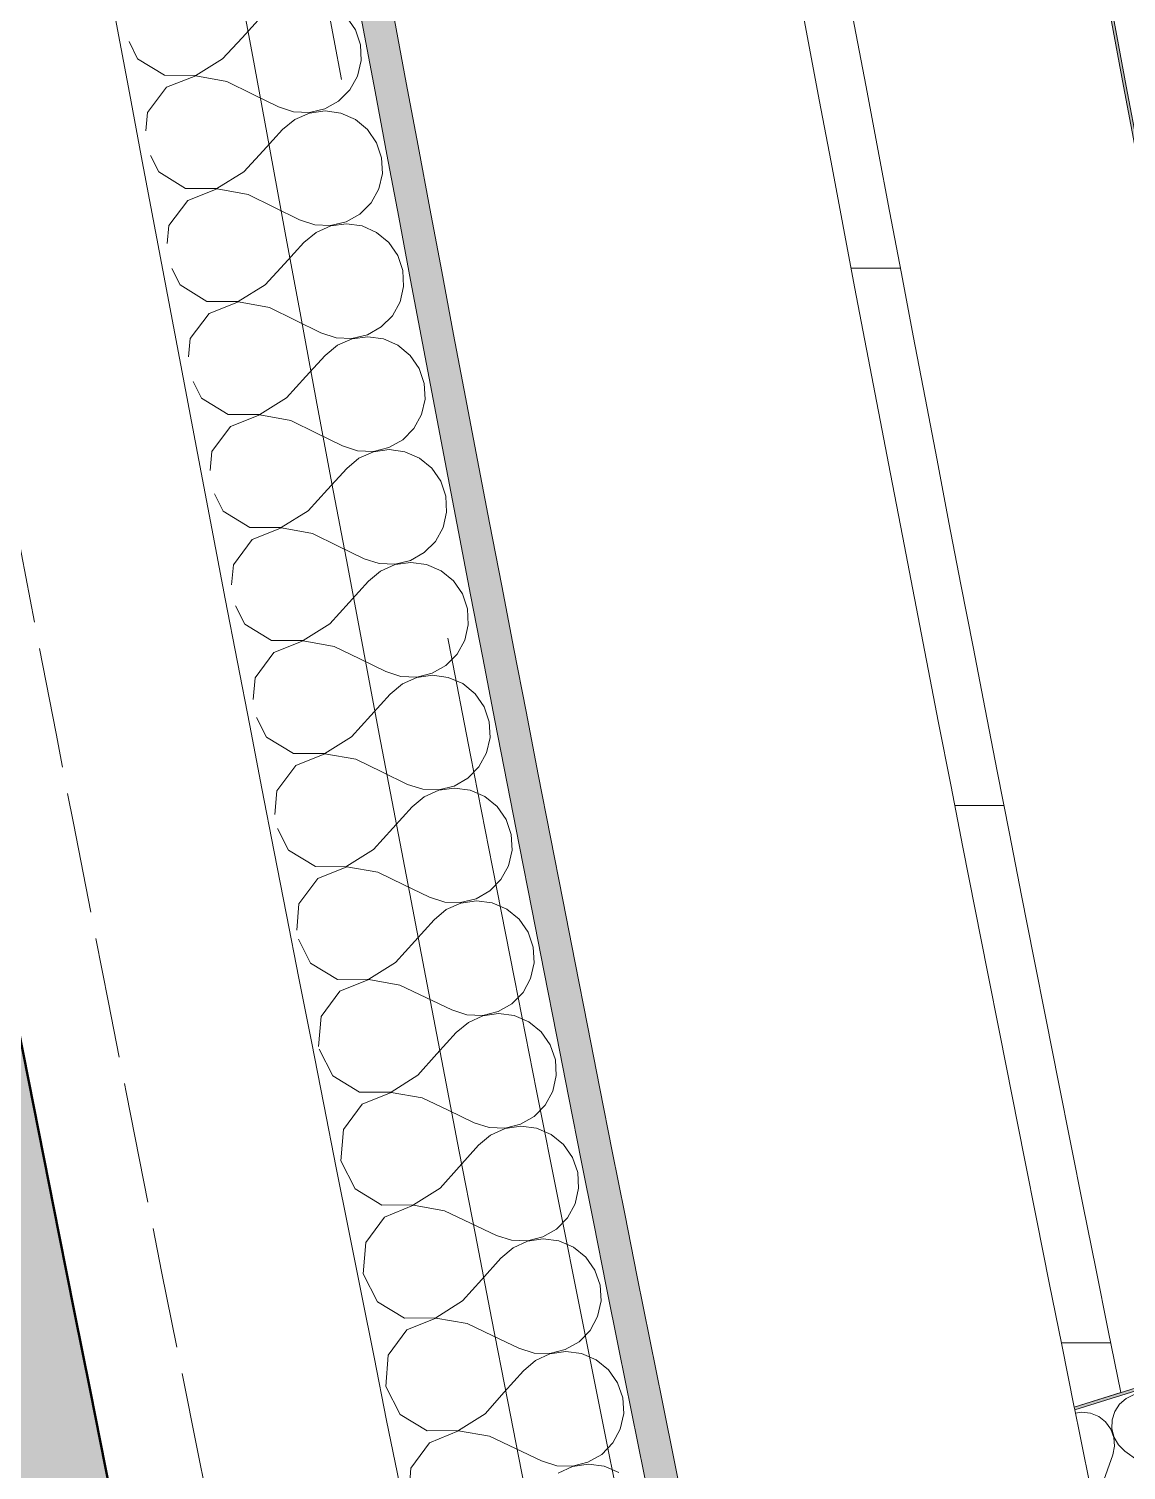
# Model space of a CAD drawing. Header units: millimetres. Extents: x -89663 to 74273, y -103666 to 18539.
# Drawn here: x -41755 to -41347, y -64647 to -64111 of the extents above; entities that cross this region are included whole.
import ezdxf
from ezdxf.enums import TextEntityAlignment as Align

# ---------------------------------------------------------------- set-up
doc = ezdxf.new("R2010")
doc.units = ezdxf.units.MM
doc.header["$MEASUREMENT"] = 0
doc.linetypes.add('Double Dashed', pattern=[1093.611073, 529.166651, -211.666656, 141.111112, -211.666656])
doc.linetypes.add('Hidden Line', pattern=[55, 45, -10])
for name, color, linetype in [('A-25-M_Wall_Ext', 7, 'Continuous'), ('A-25-M_Wall_Int', 7, 'Continuous'), ('New_A-05-M_Gross_Int_Circulation', 7, 'Continuous'), ('New_A-15-MG_Structural_Grid_Phase_2', 7, 'Continuous'), ('New_A-20-M_Floor_Slab', 7, 'Continuous'), ('New_A-20-M_Hard_Landscape', 7, 'Continuous'), ('New_A-25-M_Wall_Ext', 7, 'Continuous'), ('New_A-25-M_Wall_Int', 7, 'Continuous')]:
    doc.layers.add(name, color=color, linetype=linetype)
for name, color, linetype, lineweight, true_color in [('A-25-M_Wall_Ext_Pen_No__107', 7, 'Continuous', 15, 0xa6a6a6), ('A-25-M_Wall_Ext_Pen_No__27', 7, 'Continuous', 50, 0x2a2a2a), ('A-25-M_Wall_Int_Pen_No__107', 7, 'Continuous', 15, 0xa6a6a6), ('A-25-M_Wall_Int_Pen_No__149', 7, 'Continuous', 0, 0x2a2a2a), ('A-25-M_Wall_Int_Pen_No__81', 7, 'Continuous', 20, 0x6a6a6a), ('New_A-05-M_Gross_Int_Circulation_Pen_No__74', 7, 'Continuous', 20, 0x606060), ('New_A-15-MG_Structural_Grid_Phase_2_Pen_No__222', 7, 'Continuous', 13, 0x65af33), ('New_A-20-M_Hard_Landscape_Pen_No__53', 7, 'Continuous', 35, 0x444444), ('New_A-25-M_Wall_Int_Pen_No__107', 7, 'Continuous', 15, 0xa6a6a6), ('New_A-25-M_Wall_Int_Pen_No__81', 7, 'Continuous', 20, 0x6a6a6a)]:
    doc.layers.add(name, color=color, linetype=linetype, lineweight=lineweight, true_color=true_color)
for name, color, linetype, lineweight in [('A-25-M_Wall_Ext_Pen_No__87', 8, 'Continuous', 20), ('A-25-M_Wall_Int_Pen_No__1', 7, 'Continuous', 13), ('A-25-M_Wall_Int_Pen_No__146', 8, 'Continuous', 0), ('A-25-M_Wall_Int_Pen_No__150', 7, 'Continuous', 0), ('A-25-M_Wall_Int_Pen_No__193', 7, 'Continuous', 18), ('New_A-20-M_Floor_Slab_Pen_No__89', 8, 'Continuous', 20), ('New_A-25-M_Wall_Ext_Pen_No__87', 8, 'Continuous', 20), ('New_A-25-M_Wall_Int_Pen_No__1', 7, 'Continuous', 13), ('New_ArchiCAD Zone Stamps_Pen_No__9', 7, 'Continuous', 13)]:
    doc.layers.add(name, color=color, linetype=linetype, lineweight=lineweight)
doc.styles.add('GENERATED_STYLE_1', font='')
doc.styles.add('GENERATED_STYLE_3', font='')
doc.styles.add('GENERATED_STYLE_4', font='')
doc.styles.get('GENERATED_STYLE_1').set_extended_font_data('Arial', bold=True)
doc.styles.get('GENERATED_STYLE_3').set_extended_font_data('Arial')
doc.styles.get('GENERATED_STYLE_4').set_extended_font_data('Swis721 BT')

# ---------------------------------------------------------------- blocks, each defined once
blk = doc.blocks.new('Stair 07 _INB 0168_3_1', base_point=(-36902.6, -62923.54))
at = {"layer": 'New_A-05-M_Gross_Int_Circulation_Pen_No__74', "linetype": 'Continuous'}
blk.add_arc((-4141.99, -57209.05), 37731.88, 186.721455, 191.645003, dxfattribs=at)
at = {"layer": 'New_ArchiCAD Zone Stamps_Pen_No__9'}
for tag, height, style, p in [('ROOM_NAME', 250, 'GENERATED_STYLE_1', (-37168.15, -61611.29)), ('zoneNameLine2', 250, 'GENERATED_STYLE_1', (-37356.58, -62043.42)), ('ROOM_NUMBER', 200, 'GENERATED_STYLE_3', (-37545.01, -62464.13)), ('measuredAreaCode', 200, 'GENERATED_STYLE_3', (-37702.04, -62824.24)), ('DUMMY_649', 200, 'GENERATED_STYLE_3', (-37394.63, -62958.28)), ('DUMMY_650', 200, 'GENERATED_STYLE_3', (-36905.29, -63171.66)), ('DUMMY_651', 133.33, 'GENERATED_STYLE_3', (-36626, -63278.2))]:
    blk.add_attdef(tag, text='', height=height, rotation=336.4404, dxfattribs=dict(at, style=style)).set_placement(p, align=Align.TOP_LEFT)
blk = doc.blocks.new('Mesh_2_1', base_point=(-42312.96, -61137.43))
at = {"layer": 'New_A-20-M_Hard_Landscape_Pen_No__53', "linetype": 'Continuous', "flags": 128}
blk.add_lwpolyline([(-42312.96, -61137.43), (-44611.59, -60132.63), (-45011.26, -60153.1), (-44779.44, -64647.12, 0.101309), (-40900.75, -69852.74, -0.324783), (-40933.13, -67038.12, -0.084886), (-41989.51, -63759.27, -0.016705)], format="xyb", close=True, dxfattribs=at)
blk = doc.blocks.new('Mesh_5_1', base_point=(-56628.5, -71821.01))
at = {"layer": 'New_A-20-M_Hard_Landscape_Pen_No__53', "linetype": 'Continuous', "flags": 128}
blk.add_lwpolyline([(-50733.29, -76386.27), (-45824.1, -78214.16), (-37862.26, -79362.98), (-25566.81, -79831.65), (-15524.66, -79453.14, 0.018331), (-5629.03, -78358.93), (-5812.18, -77015.43, 0.064555), (8110.91, -71321.81), (8166.87, -71194.51), (9811.35, -67453.22), (11682.05, -63197.26), (9115.45, -62078.09), (8602.87, -63253.59), (5945.5, -69347.79, -0.091986), (-14657.07, -75939.89), (-17579.25, -76160.81, -0.138824), (-37194.67, -72335.54, -0.171752), (-44779.44, -64647.12), (-44956.5, -64631.22), (-45033.77, -63133.21), (-45111.04, -61635.21), (-45188.32, -60137.2), (-45265.59, -58639.19), (-51572.37, -58963.59)], format="xyb", dxfattribs=at)
blk = doc.blocks.new('Slab_46_1', base_point=(-44734.13, -52924.74))
at = {"layer": 'New_A-20-M_Floor_Slab_Pen_No__89', "linetype": 'Continuous', "flags": 128}
blk.add_lwpolyline([(-44734.13, -52924.74), (-44734.3, -52924.72, -0.179811), (-34721.45, -33027.69), (-34721.92, -33027.18), (-25959.6, -24873.2), (-20981.62, -27043.85), (-17009.56, -17934.66), (-17703.34, -17189.12), (-11222.85, -11158.55), (-10852.64, -11556.37), (-2918.66, -4173.23), (921.42, -599.75), (3259.49, -1619.27), (2636.44, -2195.91), (2144.41, -3324.28), (-4596.33, -18782.94), (-10337.07, -31948.28), (-13252.03, -30677.22), (-20095.26, -46371.16, -0.415568), (-30017.22, -50195.91), (-38341.96, -69287.69, -0.234037), (-41521.39, -64901.11, -0.022084), (-42146.95, -60901.38), (-44895.69, -59706.59, -0.043731)], format="xyb", close=True, dxfattribs=at)
blk = doc.blocks.new('Wall_142_1', base_point=(-42264.59, -61095.29))
at = {"layer": 'New_A-25-M_Wall_Ext_Pen_No__87', "linetype": 'Hidden Line'}
for radius, start in [(37234.44, 185.847464), (37284.44, 185.892366)]:
    blk.add_arc((-5223.89, -57301.83), radius, start, 191.659248, dxfattribs=at)
blk = doc.blocks.new('Wall_144_1', base_point=(-41650.69, -61617.63))
at = {"layer": 'New_A-25-M_Wall_Int_Pen_No__107', "linetype": 'Continuous'}
for points in [[(-41684.58, -61586.49, 0.020784), (-41197.92, -64625.86), (-41183.53, -64621.37, -0.020714), (-41668.66, -61593.43)], [(-41666.62, -61610.69, 0.020699), (-41180.53, -64636.15), (-41166.13, -64631.65, -0.020629), (-41650.69, -61617.63)]]:
    blk.add_hatch(color=256, dxfattribs=at).paths.add_polyline_path(points)
at = {"layer": 'New_A-25-M_Wall_Int_Pen_No__81', "linetype": 'Continuous', "lineweight": 0, "true_color": 0x353535}
for points in [[(-41748.55, -61486.6, 0.021187), (-41258.2, -64590.19), (-41257.24, -64589.9, -0.021182), (-41747.49, -61487.06)], [(-41687.67, -61568.78, 0.020899), (-41199.08, -64625.18), (-41198.12, -64624.88, -0.020894), (-41686.6, -61569.24)]]:
    blk.add_hatch(color=250, dxfattribs=at).paths.add_polyline_path(points)
at = {"layer": 'New_A-25-M_Wall_Int_Pen_No__1', "linetype": 'Continuous'}
for radius, start, end in [(37093.18, 186.548948, 191.405608), (37092.18, 186.551629, 191.405448), (37042.18, 186.685976, 191.398979), (37041.18, 186.688668, 191.47657), (37026.18, 186.729082, 191.475746), (37011.18, 186.769546, 191.520049)]:
    blk.add_arc((-4897.54, -57254.9), radius, start, end, dxfattribs=at)
blk = doc.blocks.new('Wall_203_1', base_point=(-42261.67, -61124.25))
at = {"layer": 'A-25-M_Wall_Ext_Pen_No__107', "linetype": 'Continuous', "lineweight": 0, "true_color": 0x535353}
blk.add_hatch(color=251, dxfattribs=at).paths.add_polyline_path([(-42361.13, -61134.57, 0.025045), (-41783.48, -64868.72), (-41685.55, -64848.5, -0.025045), (-42261.67, -61124.25)])
at = {"layer": 'A-25-M_Wall_Ext_Pen_No__27', "linetype": 'Continuous'}
blk.add_arc((-4821.59, -57239.2), 37641.11, 185.924212, 191.662952, dxfattribs=at)
blk = doc.blocks.new('Wall_233_1', base_point=(-42568.57, -61112.06))
at = {"layer": 'A-25-M_Wall_Ext_Pen_No__87', "linetype": 'Hidden Line'}
blk.add_arc((-5223.03, -57301.65), 37200.42, 185.825796, 192.529439, dxfattribs=at)
blk = doc.blocks.new('*X671')
at = {"layer": 'A-25-M_Wall_Int_Pen_No__150', "linetype": 'Continuous'}
for p, q in [((-41258.23, -64594.36), (-41260.02, -64597.12)), ((-41256.62, -64592.96), (-41258.23, -64594.36)), ((-41278.48, -64599.29), (-41280.96, -64601.45)), ((-41275.51, -64597.89), (-41278.48, -64599.29)), ((-41272.27, -64597.36), (-41275.51, -64597.89)), ((-41269.01, -64597.73), (-41272.27, -64597.36)), ((-41265.97, -64598.97), (-41269.01, -64597.73)), ((-41263.39, -64601), (-41265.97, -64598.97)), ((-41260.02, -64597.12), (-41260.99, -64600.25)), ((-41298.24, -64604.98), (-41301.21, -64606.39)), ((-41295, -64604.45), (-41298.24, -64604.98)), ((-41291.74, -64604.82), (-41295, -64604.45)), ((-41288.7, -64606.06), (-41291.74, -64604.82)), ((-41282.75, -64604.21), (-41283.71, -64607.35)), ((-41280.96, -64601.45), (-41282.75, -64604.21)), ((-41261.46, -64603.66), (-41263.39, -64601)), ((-41260.33, -64606.75), (-41261.46, -64603.66)), ((-41260.99, -64600.25), (-41261.06, -64603.54)), ((-41261.06, -64603.54), (-41260.24, -64606.72)), ((-41303.68, -64608.55), (-41305.47, -64611.3)), ((-41301.21, -64606.39), (-41303.68, -64608.55)), ((-41286.11, -64608.09), (-41288.7, -64606.06)), ((-41284.19, -64610.75), (-41286.11, -64608.09)), ((-41283.71, -64607.35), (-41283.79, -64610.63)), ((-41260.75, -64613.24), (-41260.08, -64610.02)), ((-41260.08, -64610.02), (-41260.33, -64606.75)), ((-41260.24, -64606.72), (-41258.57, -64609.55)), ((-41258.57, -64609.55), (-41256.2, -64611.82)), ((-41326.41, -64615.64), (-41328.2, -64618.39)), ((-41323.94, -64613.48), (-41326.41, -64615.64)), ((-41320.97, -64612.08), (-41323.94, -64613.48)), ((-41317.73, -64611.54), (-41320.97, -64612.08)), ((-41314.46, -64611.91), (-41317.73, -64611.54)), ((-41311.43, -64613.16), (-41314.46, -64611.91)), ((-41308.84, -64615.19), (-41311.43, -64613.16)), ((-41306.91, -64617.84), (-41308.84, -64615.19)), ((-41306.44, -64614.44), (-41306.52, -64617.72)), ((-41305.47, -64611.3), (-41306.44, -64614.44)), ((-41283.06, -64613.84), (-41284.19, -64610.75)), ((-41283.79, -64610.63), (-41282.96, -64613.81)), ((-41282.81, -64617.11), (-41283.06, -64613.84)), ((-41282.96, -64613.81), (-41281.3, -64616.64)), ((-41264.73, -64624.46), (-41260.75, -64613.24)), ((-41252.22, -64614.69), (-41256.2, -64611.82)), ((-41346.67, -64620.57), (-41349.14, -64622.73)), ((-41343.7, -64619.17), (-41346.67, -64620.57)), ((-41340.46, -64618.63), (-41343.7, -64619.17)), ((-41337.19, -64619), (-41340.46, -64618.63)), ((-41334.15, -64620.25), (-41337.19, -64619)), ((-41331.57, -64622.28), (-41334.15, -64620.25)), ((-41328.2, -64618.39), (-41329.17, -64621.53)), ((-41305.79, -64620.93), (-41306.91, -64617.84)), ((-41306.52, -64617.72), (-41305.69, -64620.9)), ((-41305.54, -64624.2), (-41305.79, -64620.93)), ((-41305.69, -64620.9), (-41304.03, -64623.73)), ((-41287.46, -64631.55), (-41283.47, -64620.33)), ((-41283.47, -64620.33), (-41282.81, -64617.11)), ((-41281.3, -64616.64), (-41278.93, -64618.91)), ((-41269.27, -64625.88), (-41278.93, -64618.91)), ((-41363.19, -64625.72), (-41365.51, -64626.11)), ((-41359.92, -64626.09), (-41363.19, -64625.72)), ((-41356.88, -64627.34), (-41359.92, -64626.09)), ((-41350.93, -64625.48), (-41351.9, -64628.62)), ((-41349.14, -64622.73), (-41350.93, -64625.48)), ((-41329.64, -64624.94), (-41331.57, -64622.28)), ((-41328.51, -64628.02), (-41329.64, -64624.94)), ((-41329.17, -64621.53), (-41329.25, -64624.81)), ((-41329.25, -64624.81), (-41328.42, -64627.99)), ((-41306.2, -64627.42), (-41305.54, -64624.2)), ((-41304.03, -64623.73), (-41301.66, -64626)), ((-41292, -64632.97), (-41301.66, -64626)), ((-41265.24, -64630.98), (-41269.27, -64625.88)), ((-41264.73, -64624.46), (-41265.15, -64630.95)), ((-41354.3, -64629.37), (-41356.88, -64627.34)), ((-41352.37, -64632.03), (-41354.3, -64629.37)), ((-41351.24, -64635.11), (-41352.37, -64632.03)), ((-41351.9, -64628.62), (-41351.98, -64631.9)), ((-41351.98, -64631.9), (-41351.15, -64635.08)), ((-41328.93, -64634.51), (-41328.27, -64631.3)), ((-41328.27, -64631.3), (-41328.51, -64628.02)), ((-41328.42, -64627.99), (-41326.76, -64630.82)), ((-41326.76, -64630.82), (-41324.39, -64633.1)), ((-41310.19, -64638.64), (-41306.2, -64627.42)), ((-41287.46, -64631.55), (-41287.87, -64638.04)), ((-41264.49, -64637.44), (-41265.24, -64630.98)), ((-41265.15, -64630.95), (-41262.09, -64636.69)), ((-41351, -64638.39), (-41351.24, -64635.11)), ((-41351.15, -64635.08), (-41349.49, -64637.92)), ((-41332.91, -64645.73), (-41328.93, -64634.51)), ((-41314.73, -64640.06), (-41324.39, -64633.1)), ((-41287.97, -64638.07), (-41292, -64632.97)), ((-41262.09, -64636.69), (-41256.47, -64639.97)), ((-41355.64, -64652.82), (-41351.66, -64641.61)), ((-41351.66, -64641.61), (-41351, -64638.39)), ((-41349.49, -64637.92), (-41347.12, -64640.19)), ((-41337.46, -64647.15), (-41347.12, -64640.19)), ((-41310.69, -64645.16), (-41314.73, -64640.06)), ((-41310.19, -64638.64), (-41310.6, -64645.13)), ((-41287.22, -64644.53), (-41287.97, -64638.07)), ((-41287.87, -64638.04), (-41284.82, -64643.78)), ((-41267.25, -64643.33), (-41264.49, -64637.44)), ((-41256.47, -64639.97), (-41249.96, -64639.8)), ((-41249.96, -64639.8), (-41247.46, -64638.17)), ((-41333.42, -64652.25), (-41337.46, -64647.15)), ((-41332.91, -64645.73), (-41333.33, -64652.23)), ((-41309.94, -64651.63), (-41310.69, -64645.16)), ((-41310.6, -64645.13), (-41307.54, -64650.88)), ((-41289.98, -64650.43), (-41287.22, -64644.53)), ((-41284.82, -64643.78), (-41279.2, -64647.06)), ((-41279.2, -64647.06), (-41272.69, -64646.9)), ((-41272.69, -64646.9), (-41267.25, -64643.33)), ((-41355.64, -64652.82), (-41356.06, -64659.32)), ((-41332.67, -64658.72), (-41333.42, -64652.25)), ((-41333.33, -64652.23), (-41330.27, -64657.97)), ((-41312.7, -64657.52), (-41309.94, -64651.63)), ((-41307.54, -64650.88), (-41301.92, -64654.15)), ((-41295.42, -64653.99), (-41289.98, -64650.43)), ((-41356.15, -64659.35), (-41359.67, -64654.9)), ((-41335.43, -64664.61), (-41332.67, -64658.72)), ((-41330.27, -64657.97), (-41324.65, -64661.25)), ((-41318.15, -64661.08), (-41312.7, -64657.52)), ((-41301.92, -64654.15), (-41295.42, -64653.99)), ((-41355.4, -64665.81), (-41356.15, -64659.35)), ((-41356.06, -64659.32), (-41353, -64665.06)), ((-41324.65, -64661.25), (-41318.15, -64661.08)), ((-41356.84, -64668.87), (-41355.4, -64665.81)), ((-41353, -64665.06), (-41347.38, -64668.34)), ((-41347.38, -64668.34), (-41340.88, -64668.17)), ((-41340.88, -64668.17), (-41335.43, -64664.61))]:
    blk.add_line(p, q, dxfattribs=at)
blk = doc.blocks.new('Wall_239_1', base_point=(-41702.95, -64728.97))
at = {"layer": 'A-25-M_Wall_Int_Pen_No__81', "linetype": 'Continuous', "lineweight": 0, "true_color": 0x353535}
blk.add_hatch(color=250, dxfattribs=at).paths.add_polyline_path([(-41258.2, -64590.19), (-41365.97, -64623.82), (-41365.77, -64624.81), (-41258, -64591.18)])
at = {"layer": 'A-25-M_Wall_Int_Pen_No__1', "linetype": 'Continuous'}
blk.add_line((-41365.77, -64624.81), (-41258, -64591.18), dxfattribs=at)
at = {"layer": 'A-25-M_Wall_Int_Pen_No__1', "linetype": 'Continuous', "flags": 128}
blk.add_lwpolyline([(-41258.2, -64590.19), (-41365.97, -64623.82)], dxfattribs=at)
at = {"layer": 'A-25-M_Wall_Int_Pen_No__193', "linetype": 'Continuous'}
for start, end in [(191.42355, 191.425098), (191.425098, 191.502503)]:
    blk.add_arc((-4897.54, -57254.9), 37205.47, start, end, dxfattribs=at)
at = {"layer": 'A-25-M_Wall_Int', "color": 250, "lineweight": 50, "true_color": 0x2a2a2a}
blk.add_blockref('*X671', (0, 0), dxfattribs=at)
blk = doc.blocks.new('*X697')
at = {"layer": 'A-25-M_Wall_Int_Pen_No__107', "linetype": 'Continuous'}
for p, q in [((-41675.87, -64114.02), (-41668.62, -64106.14)), ((-41636.99, -64106.21), (-41633.66, -64111.08)), ((-41633.66, -64111.08), (-41631.78, -64116.67)), ((-41714.76, -64121.84), (-41717.92, -64115.47)), ((-41683.12, -64121.91), (-41675.87, -64114.02)), ((-41631.78, -64116.67), (-41631.51, -64122.57)), ((-41704.81, -64128.02), (-41714.76, -64121.84)), ((-41683.12, -64121.91), (-41693.1, -64128.04)), ((-41631.51, -64122.57), (-41632.86, -64128.31)), ((-41711.03, -64141.81), (-41703.98, -64132.46)), ((-41693.1, -64128.04), (-41704.81, -64128.02)), ((-41703.98, -64132.46), (-41693.07, -64128.21)), ((-41693.07, -64128.21), (-41681.55, -64130.33)), ((-41681.55, -64130.33), (-41671.94, -64135.06)), ((-41632.86, -64128.31), (-41635.73, -64133.47)), ((-41671.94, -64135.06), (-41662.34, -64139.8)), ((-41639.91, -64137.65), (-41645.07, -64140.53)), ((-41635.73, -64133.47), (-41639.91, -64137.65)), ((-41711.66, -64148.68), (-41711.03, -64141.81)), ((-41656.73, -64141.65), (-41662.34, -64139.8)), ((-41650.82, -64141.9), (-41656.73, -64141.65)), ((-41656.2, -64144.45), (-41650.79, -64142.07)), ((-41645.07, -64140.53), (-41650.82, -64141.9)), ((-41650.79, -64142.07), (-41644.93, -64141.27)), ((-41644.93, -64141.27), (-41639.08, -64142.09)), ((-41639.08, -64142.09), (-41633.67, -64144.47)), ((-41668, -64156.1), (-41660.76, -64148.21)), ((-41660.76, -64148.21), (-41656.2, -64144.45)), ((-41633.67, -64144.47), (-41629.13, -64148.24)), ((-41629.13, -64148.24), (-41625.79, -64153.11)), ((-41625.79, -64153.11), (-41623.91, -64158.7)), ((-41706.88, -64163.95), (-41709.93, -64157.82)), ((-41675.24, -64163.99), (-41668, -64156.1)), ((-41623.91, -64158.7), (-41623.63, -64164.59)), ((-41696.92, -64170.12), (-41706.88, -64163.95)), ((-41675.24, -64163.99), (-41685.21, -64170.13)), ((-41623.63, -64164.59), (-41624.97, -64170.33)), ((-41685.21, -64170.13), (-41696.92, -64170.12)), ((-41696.09, -64174.57), (-41685.18, -64170.3)), ((-41685.18, -64170.3), (-41673.66, -64172.4)), ((-41624.97, -64170.33), (-41627.84, -64175.49)), ((-41703.12, -64183.93), (-41696.09, -64174.57)), ((-41673.66, -64172.4), (-41664.05, -64177.13)), ((-41627.84, -64175.49), (-41632.01, -64179.68)), ((-41664.05, -64177.13), (-41654.44, -64181.85)), ((-41632.01, -64179.68), (-41637.17, -64182.57)), ((-41703.74, -64190.68), (-41703.12, -64183.93)), ((-41648.82, -64183.7), (-41654.44, -64181.85)), ((-41652.85, -64190.26), (-41648.3, -64186.5)), ((-41642.92, -64183.95), (-41648.82, -64183.7)), ((-41648.3, -64186.5), (-41642.88, -64184.12)), ((-41637.17, -64182.57), (-41642.92, -64183.95)), ((-41642.88, -64184.12), (-41637.03, -64183.3)), ((-41637.03, -64183.3), (-41631.17, -64184.12)), ((-41631.17, -64184.12), (-41625.77, -64186.5)), ((-41625.77, -64186.5), (-41621.22, -64190.26)), ((-41660.08, -64198.16), (-41652.85, -64190.26)), ((-41621.22, -64190.26), (-41617.87, -64195.12)), ((-41617.87, -64195.12), (-41615.98, -64200.71)), ((-41698.95, -64206.06), (-41701.98, -64200)), ((-41667.31, -64206.06), (-41660.08, -64198.16)), ((-41615.98, -64200.71), (-41615.7, -64206.6)), ((-41688.99, -64212.22), (-41698.95, -64206.06)), ((-41667.31, -64206.06), (-41677.28, -64212.21)), ((-41615.7, -64206.6), (-41617.04, -64212.35)), ((-41677.28, -64212.21), (-41688.99, -64212.22)), ((-41688.15, -64216.66), (-41677.24, -64212.38)), ((-41677.24, -64212.38), (-41665.72, -64214.47)), ((-41617.04, -64212.35), (-41619.9, -64217.51)), ((-41695.17, -64226.03), (-41688.15, -64216.66)), ((-41665.72, -64214.47), (-41656.1, -64219.19)), ((-41619.9, -64217.51), (-41624.06, -64221.7)), ((-41656.1, -64219.19), (-41646.49, -64223.9)), ((-41640.87, -64225.74), (-41646.49, -64223.9)), ((-41624.06, -64221.7), (-41629.22, -64224.6)), ((-41695.78, -64232.84), (-41695.17, -64226.03)), ((-41644.89, -64232.31), (-41640.34, -64228.54)), ((-41634.97, -64225.98), (-41640.87, -64225.74)), ((-41640.34, -64228.54), (-41634.93, -64226.15)), ((-41629.22, -64224.6), (-41634.97, -64225.98)), ((-41634.93, -64226.15), (-41629.08, -64225.33)), ((-41629.08, -64225.33), (-41623.22, -64226.14)), ((-41623.22, -64226.14), (-41617.81, -64228.51)), ((-41617.81, -64228.51), (-41613.26, -64232.27)), ((-41652.12, -64240.21), (-41644.89, -64232.31)), ((-41613.26, -64232.27), (-41609.91, -64237.13)), ((-41659.34, -64248.12), (-41652.12, -64240.21)), ((-41609.91, -64237.13), (-41608.01, -64242.71)), ((-41690.97, -64248.16), (-41694.05, -64242.01)), ((-41608.01, -64242.71), (-41607.72, -64248.6)), ((-41681, -64254.3), (-41690.97, -64248.16)), ((-41659.34, -64248.12), (-41669.29, -64254.29)), ((-41607.72, -64248.6), (-41609.06, -64254.35)), ((-41669.29, -64254.29), (-41681, -64254.3)), ((-41680.16, -64258.75), (-41669.26, -64254.46)), ((-41669.26, -64254.46), (-41657.74, -64256.53)), ((-41609.06, -64254.35), (-41611.91, -64259.52)), ((-41687.17, -64268.12), (-41680.16, -64258.75)), ((-41657.74, -64256.53), (-41648.11, -64261.24)), ((-41648.11, -64261.24), (-41638.49, -64265.94)), ((-41611.91, -64259.52), (-41616.07, -64263.71)), ((-41632.87, -64267.77), (-41638.49, -64265.94)), ((-41621.22, -64266.62), (-41626.97, -64268.01)), ((-41616.07, -64263.71), (-41621.22, -64266.62)), ((-41687.8, -64275.18), (-41687.17, -64268.12)), ((-41636.89, -64274.34), (-41632.34, -64270.57)), ((-41626.97, -64268.01), (-41632.87, -64267.77)), ((-41632.34, -64270.57), (-41626.93, -64268.18)), ((-41626.93, -64268.18), (-41621.08, -64267.35)), ((-41621.08, -64267.35), (-41615.22, -64268.15)), ((-41615.22, -64268.15), (-41609.81, -64270.52)), ((-41609.81, -64270.52), (-41605.25, -64274.27)), ((-41644.1, -64282.26), (-41636.89, -64274.34)), ((-41605.25, -64274.27), (-41601.9, -64279.12)), ((-41651.31, -64290.18), (-41644.1, -64282.26)), ((-41601.9, -64279.12), (-41600, -64284.71)), ((-41682.95, -64290.25), (-41686.16, -64283.85)), ((-41600, -64284.71), (-41599.7, -64290.6)), ((-41672.97, -64296.38), (-41682.95, -64290.25)), ((-41651.31, -64290.18), (-41661.26, -64296.35)), ((-41599.7, -64290.6), (-41601.02, -64296.35)), ((-41661.26, -64296.35), (-41672.97, -64296.38)), ((-41672.12, -64300.82), (-41661.23, -64296.52)), ((-41661.23, -64296.52), (-41649.7, -64298.59)), ((-41649.7, -64298.59), (-41640.07, -64303.28)), ((-41601.02, -64296.35), (-41603.87, -64301.52)), ((-41679.12, -64310.21), (-41672.12, -64300.82)), ((-41640.07, -64303.28), (-41630.45, -64307.97)), ((-41603.87, -64301.52), (-41608.03, -64305.72)), ((-41624.83, -64309.8), (-41630.45, -64307.97)), ((-41618.92, -64310.02), (-41624.83, -64309.8)), ((-41613.17, -64308.63), (-41618.92, -64310.02)), ((-41618.89, -64310.19), (-41613.03, -64309.36)), ((-41608.03, -64305.72), (-41613.17, -64308.63)), ((-41613.03, -64309.36), (-41607.18, -64310.15)), ((-41679.78, -64317.7), (-41679.12, -64310.21)), ((-41628.83, -64316.37), (-41624.29, -64312.59)), ((-41624.29, -64312.59), (-41618.89, -64310.19)), ((-41607.18, -64310.15), (-41601.76, -64312.51)), ((-41601.76, -64312.51), (-41597.2, -64316.26)), ((-41636.04, -64324.29), (-41628.83, -64316.37)), ((-41597.2, -64316.26), (-41593.84, -64321.11)), ((-41674.87, -64332.33), (-41678.3, -64325.53)), ((-41643.24, -64332.22), (-41636.04, -64324.29)), ((-41593.84, -64321.11), (-41591.93, -64326.69)), ((-41591.93, -64326.69), (-41591.62, -64332.58)), ((-41664.89, -64338.45), (-41674.87, -64332.33)), ((-41643.24, -64332.22), (-41653.18, -64338.41)), ((-41591.62, -64332.58), (-41592.94, -64338.33)), ((-41653.18, -64338.41), (-41664.89, -64338.45)), ((-41664.04, -64342.89), (-41653.15, -64338.58)), ((-41653.15, -64338.58), (-41641.62, -64340.63)), ((-41641.62, -64340.63), (-41631.99, -64345.31)), ((-41592.94, -64338.33), (-41595.79, -64343.51)), ((-41671.03, -64352.28), (-41664.04, -64342.89)), ((-41631.99, -64345.31), (-41622.35, -64349.99)), ((-41595.79, -64343.51), (-41599.94, -64347.71)), ((-41671.73, -64360.38), (-41671.03, -64352.28)), ((-41616.73, -64351.81), (-41622.35, -64349.99)), ((-41610.82, -64352.03), (-41616.73, -64351.81)), ((-41616.19, -64354.6), (-41610.79, -64352.2)), ((-41605.08, -64350.63), (-41610.82, -64352.03)), ((-41610.79, -64352.2), (-41604.94, -64351.36)), ((-41599.94, -64347.71), (-41605.08, -64350.63)), ((-41604.94, -64351.36), (-41599.08, -64352.15)), ((-41599.08, -64352.15), (-41593.66, -64354.5)), ((-41627.92, -64366.32), (-41620.73, -64358.39)), ((-41620.73, -64358.39), (-41616.19, -64354.6)), ((-41593.66, -64354.5), (-41589.09, -64358.24)), ((-41589.09, -64358.24), (-41585.73, -64363.09)), ((-41585.73, -64363.09), (-41583.81, -64368.67)), ((-41666.75, -64374.4), (-41670.47, -64367.04)), ((-41635.12, -64374.26), (-41627.92, -64366.32)), ((-41583.81, -64368.67), (-41583.5, -64374.56)), ((-41656.76, -64380.51), (-41666.75, -64374.4)), ((-41635.12, -64374.26), (-41645.05, -64380.45)), ((-41583.5, -64374.56), (-41584.82, -64380.31)), ((-41662.88, -64394.35), (-41655.9, -64384.95)), ((-41645.05, -64380.45), (-41656.76, -64380.51)), ((-41655.9, -64384.95), (-41645.02, -64380.62)), ((-41645.02, -64380.62), (-41633.49, -64382.66)), ((-41633.49, -64382.66), (-41623.85, -64387.33)), ((-41584.82, -64380.31), (-41587.65, -64385.49)), ((-41623.85, -64387.33), (-41614.21, -64392)), ((-41591.8, -64389.7), (-41596.94, -64392.62)), ((-41587.65, -64385.49), (-41591.8, -64389.7)), ((-41663.64, -64403.25), (-41662.88, -64394.35)), ((-41608.59, -64393.81), (-41614.21, -64392)), ((-41602.68, -64394.03), (-41608.59, -64393.81)), ((-41608.04, -64396.61), (-41602.65, -64394.2)), ((-41596.94, -64392.62), (-41602.68, -64394.03)), ((-41602.65, -64394.2), (-41596.8, -64393.35)), ((-41596.8, -64393.35), (-41590.94, -64394.13)), ((-41590.94, -64394.13), (-41585.51, -64396.48)), ((-41619.76, -64408.34), (-41612.58, -64400.4)), ((-41612.58, -64400.4), (-41608.04, -64396.61)), ((-41585.51, -64396.48), (-41580.94, -64400.22)), ((-41580.94, -64400.22), (-41577.57, -64405.06)), ((-41577.57, -64405.06), (-41575.65, -64410.63)), ((-41658.58, -64416.46), (-41662.67, -64408.4)), ((-41626.95, -64416.28), (-41619.76, -64408.34)), ((-41575.65, -64410.63), (-41575.33, -64416.52)), ((-41648.59, -64422.56), (-41658.58, -64416.46)), ((-41626.95, -64416.28), (-41636.88, -64422.49)), ((-41575.33, -64416.52), (-41576.64, -64422.28)), ((-41636.88, -64422.49), (-41648.59, -64422.56)), ((-41647.72, -64427), (-41636.84, -64422.66)), ((-41636.84, -64422.66), (-41625.31, -64424.68)), ((-41576.64, -64422.28), (-41579.47, -64427.46)), ((-41654.69, -64436.41), (-41647.72, -64427)), ((-41625.31, -64424.68), (-41615.67, -64429.34)), ((-41579.47, -64427.46), (-41583.61, -64431.67)), ((-41615.67, -64429.34), (-41606.02, -64434)), ((-41583.61, -64431.67), (-41588.75, -64434.6)), ((-41655.52, -64446.3), (-41654.69, -64436.41)), ((-41600.4, -64435.81), (-41606.02, -64434)), ((-41604.38, -64442.4), (-41599.85, -64438.6)), ((-41594.49, -64436.01), (-41600.4, -64435.81)), ((-41599.85, -64438.6), (-41594.45, -64436.18)), ((-41588.75, -64434.6), (-41594.49, -64436.01)), ((-41594.45, -64436.18), (-41588.6, -64435.33)), ((-41588.6, -64435.33), (-41582.74, -64436.1)), ((-41582.74, -64436.1), (-41577.32, -64438.45)), ((-41577.32, -64438.45), (-41572.75, -64442.18)), ((-41611.56, -64450.35), (-41604.38, -64442.4)), ((-41572.75, -64442.18), (-41569.37, -64447.02)), ((-41650.37, -64458.51), (-41654.9, -64449.59)), ((-41569.37, -64447.02), (-41567.44, -64452.59)), ((-41618.73, -64458.3), (-41611.56, -64450.35)), ((-41567.44, -64452.59), (-41567.12, -64458.48)), ((-41640.36, -64464.6), (-41650.37, -64458.51)), ((-41618.73, -64458.3), (-41628.65, -64464.52)), ((-41567.12, -64458.48), (-41568.42, -64464.24)), ((-41628.65, -64464.52), (-41640.36, -64464.6)), ((-41639.49, -64469.04), (-41628.62, -64464.69)), ((-41628.62, -64464.69), (-41617.08, -64466.7)), ((-41568.42, -64464.24), (-41571.24, -64469.42)), ((-41646.45, -64478.45), (-41639.49, -64469.04)), ((-41617.08, -64466.7), (-41607.43, -64471.35)), ((-41571.24, -64469.42), (-41575.38, -64473.64)), ((-41607.43, -64471.35), (-41597.78, -64475.99)), ((-41592.16, -64477.8), (-41597.78, -64475.99)), ((-41575.38, -64473.64), (-41580.51, -64476.57)), ((-41647.37, -64489.53), (-41646.45, -64478.45)), ((-41596.13, -64484.39), (-41591.61, -64480.59)), ((-41586.25, -64477.99), (-41592.16, -64477.8)), ((-41591.61, -64480.59), (-41586.21, -64478.16)), ((-41580.51, -64476.57), (-41586.25, -64477.99)), ((-41586.21, -64478.16), (-41580.37, -64477.3)), ((-41580.37, -64477.3), (-41574.5, -64478.07)), ((-41574.5, -64478.07), (-41569.08, -64480.41)), ((-41569.08, -64480.41), (-41564.5, -64484.13)), ((-41603.3, -64492.34), (-41596.13, -64484.39)), ((-41564.5, -64484.13), (-41561.11, -64488.97)), ((-41642.1, -64500.56), (-41647.16, -64490.63)), ((-41610.47, -64500.3), (-41603.3, -64492.34)), ((-41561.11, -64488.97), (-41559.18, -64494.54)), ((-41559.18, -64494.54), (-41558.85, -64500.43)), ((-41632.09, -64506.63), (-41642.1, -64500.56)), ((-41610.47, -64500.3), (-41620.38, -64506.54)), ((-41558.85, -64500.43), (-41560.14, -64506.19)), ((-41620.38, -64506.54), (-41632.09, -64506.63)), ((-41631.21, -64511.07), (-41620.35, -64506.71)), ((-41620.35, -64506.71), (-41608.81, -64508.7)), ((-41560.14, -64506.19), (-41562.96, -64511.37)), ((-41638.16, -64520.49), (-41631.21, -64511.07)), ((-41608.81, -64508.7), (-41599.15, -64513.34)), ((-41599.15, -64513.34), (-41589.5, -64517.97)), ((-41562.96, -64511.37), (-41567.09, -64515.6)), ((-41583.87, -64519.77), (-41589.5, -64517.97)), ((-41572.22, -64518.54), (-41577.96, -64519.96)), ((-41577.93, -64520.13), (-41572.08, -64519.27)), ((-41567.09, -64515.6), (-41572.22, -64518.54)), ((-41572.08, -64519.27), (-41566.22, -64520.03)), ((-41639.12, -64532.16), (-41638.16, -64520.49)), ((-41587.84, -64526.37), (-41583.32, -64522.56)), ((-41577.96, -64519.96), (-41583.87, -64519.77)), ((-41583.32, -64522.56), (-41577.93, -64520.13)), ((-41566.22, -64520.03), (-41560.79, -64522.36)), ((-41560.79, -64522.36), (-41556.2, -64526.08)), ((-41595, -64534.33), (-41587.84, -64526.37)), ((-41556.2, -64526.08), (-41552.81, -64530.91)), ((-41633.79, -64542.59), (-41639.12, -64532.16)), ((-41602.15, -64542.3), (-41595, -64534.33)), ((-41552.81, -64530.91), (-41550.88, -64536.48)), ((-41550.88, -64536.48), (-41550.54, -64542.37)), ((-41623.77, -64548.65), (-41633.79, -64542.59)), ((-41602.15, -64542.3), (-41612.06, -64548.54)), ((-41550.54, -64542.37), (-41551.82, -64548.13)), ((-41612.06, -64548.54), (-41623.77, -64548.65)), ((-41622.89, -64553.09), (-41612.03, -64548.71)), ((-41612.03, -64548.71), (-41600.48, -64550.7)), ((-41600.48, -64550.7), (-41590.83, -64555.32)), ((-41551.82, -64548.13), (-41554.64, -64553.32)), ((-41629.83, -64562.52), (-41622.89, -64553.09)), ((-41590.83, -64555.32), (-41581.17, -64559.95)), ((-41554.64, -64553.32), (-41558.76, -64557.54)), ((-41575.53, -64561.74), (-41581.17, -64559.95)), ((-41569.62, -64561.92), (-41575.53, -64561.74)), ((-41574.98, -64564.53), (-41569.59, -64562.09)), ((-41563.89, -64560.49), (-41569.62, -64561.92)), ((-41569.59, -64562.09), (-41563.74, -64561.22)), ((-41558.76, -64557.54), (-41563.89, -64560.49)), ((-41563.74, -64561.22), (-41557.88, -64561.97)), ((-41557.88, -64561.97), (-41552.45, -64564.3)), ((-41630.77, -64574.19), (-41629.83, -64562.52)), ((-41579.49, -64568.34), (-41574.98, -64564.53)), ((-41552.45, -64564.3), (-41547.86, -64568.01)), ((-41586.64, -64576.31), (-41579.49, -64568.34)), ((-41547.86, -64568.01), (-41544.47, -64572.84)), ((-41544.47, -64572.84), (-41542.52, -64578.41)), ((-41625.43, -64584.61), (-41630.77, -64574.19)), ((-41593.79, -64584.29), (-41586.64, -64576.31)), ((-41542.52, -64578.41), (-41542.18, -64584.3)), ((-41615.4, -64590.67), (-41625.43, -64584.61)), ((-41593.79, -64584.29), (-41603.69, -64590.54)), ((-41542.18, -64584.3), (-41543.46, -64590.06)), ((-41603.69, -64590.54), (-41615.4, -64590.67)), ((-41614.52, -64595.1), (-41603.66, -64590.71)), ((-41603.66, -64590.71), (-41592.11, -64592.68)), ((-41592.11, -64592.68), (-41582.45, -64597.3)), ((-41543.46, -64590.06), (-41546.26, -64595.25)), ((-41621.44, -64604.54), (-41614.52, -64595.1)), ((-41582.45, -64597.3), (-41572.78, -64601.91)), ((-41550.38, -64599.48), (-41555.51, -64602.43)), ((-41546.26, -64595.25), (-41550.38, -64599.48)), ((-41622.37, -64616.21), (-41621.44, -64604.54)), ((-41567.15, -64603.69), (-41572.78, -64601.91)), ((-41561.24, -64603.87), (-41567.15, -64603.69)), ((-41566.59, -64606.48), (-41561.21, -64604.04)), ((-41555.51, -64602.43), (-41561.24, -64603.87)), ((-41561.21, -64604.04), (-41555.36, -64603.16)), ((-41555.36, -64603.16), (-41549.5, -64603.91)), ((-41549.5, -64603.91), (-41544.06, -64606.23)), ((-41578.24, -64618.28), (-41571.1, -64610.3)), ((-41571.1, -64610.3), (-41566.59, -64606.48)), ((-41544.06, -64606.23), (-41539.47, -64609.94)), ((-41539.47, -64609.94), (-41536.07, -64614.76)), ((-41536.07, -64614.76), (-41534.12, -64620.33)), ((-41617.02, -64626.63), (-41622.37, -64616.21)), ((-41585.38, -64626.27), (-41578.24, -64618.28)), ((-41534.12, -64620.33), (-41533.77, -64626.21)), ((-41606.98, -64632.67), (-41617.02, -64626.63)), ((-41585.38, -64626.27), (-41595.27, -64632.53)), ((-41533.77, -64626.21), (-41535.04, -64631.98)), ((-41535.04, -64631.98), (-41537.84, -64637.17)), ((-41613.01, -64646.55), (-41606.09, -64637.1)), ((-41595.27, -64632.53), (-41606.98, -64632.67)), ((-41606.09, -64637.1), (-41595.24, -64632.7)), ((-41595.24, -64632.7), (-41583.7, -64634.66)), ((-41583.7, -64634.66), (-41574.03, -64639.26)), ((-41537.84, -64637.17), (-41541.96, -64641.41)), ((-41574.03, -64639.26), (-41564.35, -64643.86)), ((-41541.96, -64641.41), (-41547.08, -64644.37)), ((-41613.92, -64658.22), (-41613.01, -64646.55)), ((-41558.72, -64645.64), (-41564.35, -64643.86)), ((-41552.81, -64645.81), (-41558.72, -64645.64)), ((-41558.16, -64648.43), (-41552.78, -64645.98)), ((-41547.08, -64644.37), (-41552.81, -64645.81)), ((-41552.78, -64645.98), (-41546.93, -64645.1)), ((-41546.93, -64645.1), (-41541.07, -64645.84)), ((-41541.07, -64645.84), (-41535.63, -64648.15))]:
    blk.add_line(p, q, dxfattribs=at)
blk = doc.blocks.new('Wall_252_1', base_point=(-42004.5, -61659.63))
at = {"layer": 'A-25-M_Wall_Int_Pen_No__107', "linetype": 'Continuous'}
h = blk.add_hatch(dxfattribs=at)
h.set_pattern_fill('Plywood_0001', color=256, style=0, pattern_type=2)
h.set_pattern_definition([(0, (0, 0), (0, 200), [])])
h.paths.add_polyline_path([(-41348.7, -64618.43, -0.020297), (-41825.76, -61638.41), (-41843.63, -61640.54, 0.02031), (-41365.97, -64623.82)])
blk.add_hatch(color=256, dxfattribs=at).paths.add_polyline_path([(-42004.5, -61659.63, 0.020422), (-41521.44, -64672.33), (-41509.92, -64668.74, -0.020414), (-41992.59, -61658.22)])
at = {"layer": 'A-25-M_Wall_Int_Pen_No__146', "linetype": 'Continuous'}
blk.add_line((-41365.97, -64623.82), (-41348.7, -64618.43), dxfattribs=at)
at = {"layer": 'A-25-M_Wall_Int_Pen_No__149', "linetype": 'Continuous'}
for radius, end in [(37187.47, 191.420682), (37457.47, 191.463418)]:
    blk.add_arc((-4897.54, -57254.9), radius, 186.769546, end, dxfattribs=at)
at = {"layer": 'A-25-M_Wall_Int_Pen_No__193', "linetype": 'Continuous'}
for radius, end in [(37205.47, 191.42355), (37355.47, 191.447346), (37367.47, 191.449242)]:
    blk.add_arc((-4897.54, -57254.9), radius, 186.769546, end, dxfattribs=at)
at = {"layer": 'A-25-M_Wall_Int', "color": 250, "lineweight": 50, "true_color": 0x2a2a2a}
blk.add_blockref('*X697', (0, 0), dxfattribs=at)
blk = doc.blocks.new('Standard grid marker_26')
at = {"layer": 'New_A-15-MG_Structural_Grid_Phase_2_Pen_No__222', "linetype": 'Double Dashed'}
blk.add_arc((0, 0), 37050.42, 0, 16.800697, dxfattribs=at)
at = {"layer": 'New_A-15-MG_Structural_Grid_Phase_2_Pen_No__222', "style": 'GENERATED_STYLE_4'}
blk.add_attdef('AC_MarkerText_1', text='', height=350, rotation=160.7141, dxfattribs=at).set_placement((37050.42, -456.61), align=Align.MIDDLE_CENTER)

msp = doc.modelspace()

# ---------------------------------------------------------------- block references
at = {"layer": 'A-25-M_Wall_Ext', "color": 250, "lineweight": 50, "true_color": 0x2a2a2a}
for name, p in [('Wall_233_1', (-42568.57, -61112.06)), ('Wall_203_1', (-42261.67, -61124.25))]:
    msp.add_blockref(name, p, dxfattribs=at)
at = {"layer": 'A-25-M_Wall_Int', "color": 250, "lineweight": 50, "true_color": 0x2a2a2a}
for name, p in [('Wall_252_1', (-42004.5, -61659.63)), ('Wall_239_1', (-41702.95, -64728.97))]:
    msp.add_blockref(name, p, dxfattribs=at)
at = {"layer": 'New_A-05-M_Gross_Int_Circulation', "linetype": 'Continuous'}
msp.add_blockref('Stair 07 _INB 0168_3_1', (-36902.6, -62923.54), dxfattribs=at)
at = {"layer": 'New_A-15-MG_Structural_Grid_Phase_2', "color": 8, "linetype": 'Continuous', "lineweight": 15, "zscale": 1000, "rotation": 175.7263039143517}
msp.add_blockref('Standard grid marker_26', (-5223.03, -57301.65), dxfattribs=at)
at = {"layer": 'New_A-20-M_Floor_Slab', "color": 8, "linetype": 'Continuous', "lineweight": 20}
msp.add_blockref('Slab_46_1', (-44734.13, -52924.74), dxfattribs=at)
at = {"layer": 'New_A-20-M_Hard_Landscape', "color": 49, "lineweight": 35, "true_color": 0x444444}
for name, p in [('Mesh_5_1', (-56628.5, -71821.01)), ('Mesh_2_1', (-42312.96, -61137.43))]:
    msp.add_blockref(name, p, dxfattribs=at)
at = {"layer": 'New_A-25-M_Wall_Ext', "color": 250, "lineweight": 50, "true_color": 0x2a2a2a}
msp.add_blockref('Wall_142_1', (-42264.59, -61095.29), dxfattribs=at)
at = {"layer": 'New_A-25-M_Wall_Int', "color": 250, "lineweight": 50, "true_color": 0x2a2a2a}
msp.add_blockref('Wall_144_1', (-41650.69, -61617.63), dxfattribs=at)

doc.saveas('drawing.dxf')
